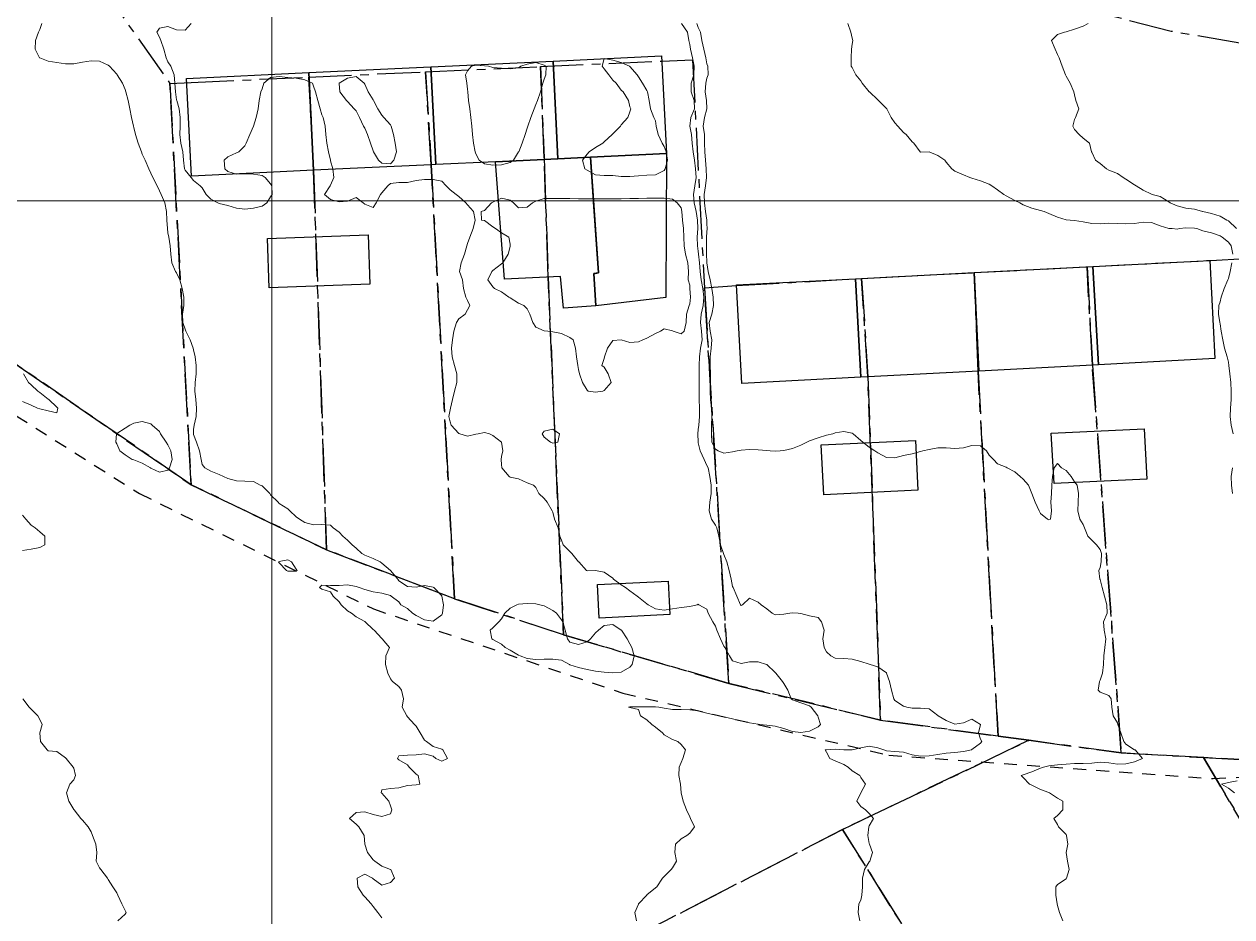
# Model space of a CAD drawing. Header units: centimetres. Extents: x 0 to 642158, y -847 to 649707.
# Drawn here: x 616652.3 to 616722.9, y 620745.5 to 620797.7 of the extents above; entities that cross this region are included whole.
import ezdxf

# ---------------------------------------------------------------- set-up
doc = ezdxf.new("R2010")
doc.units = ezdxf.units.CM
doc.header["$MEASUREMENT"] = 0
doc.linetypes.add('CENTERX2', pattern=[4, 2.5, -0.5, 0.5, -0.5])
doc.linetypes.add('JIS_02_0.7', pattern=[1.35, 0.75, -0.6])
for name, color, linetype, lineweight in [('MEV_grille', 254, 'Continuous', 9), ('WAL_parcellaire agricole', 7, 'JIS_02_0.7', 25), ('WAL_topographie 0.5', 253, 'Continuous', 20)]:
    doc.layers.add(name, color=color, linetype=linetype, lineweight=lineweight)
doc.layers.add('SPW_batiments', color=7, linetype='Continuous')
doc.layers.add('SPW_parcellaire cadastral', color=7, linetype='CENTERX2', lineweight=25, true_color=0xff0542)

# ---------------------------------------------------------------- blocks, each defined once
blk = doc.blocks.new('*U114')
at = {"layer": 'MEV_grille', "transparency": 33554687}
blk.add_lwpolyline([(-1338.461, 0), (1338.461, 0)], dxfattribs=at)
blk = doc.blocks.new('*U115')
at = {"layer": 'MEV_grille', "color": 0, "linetype": 'ByBlock', "lineweight": -2, "transparency": 16777216}
blk.add_blockref('*U114', (0, -1600), dxfattribs=at)
blk = doc.blocks.new('*U112')
at = {"layer": 'MEV_grille', "transparency": 33554687}
blk.add_lwpolyline([(0, 1825.476), (0, -1825.476)], dxfattribs=at)
blk = doc.blocks.new('*U113')
at = {"layer": 'MEV_grille', "color": 0, "linetype": 'ByBlock', "lineweight": -2, "transparency": 16777216}
blk.add_blockref('*U112', (1300, 0), dxfattribs=at)

msp = doc.modelspace()

# ---------------------------------------------------------------- linework, layer by layer
at = {"layer": 'SPW_batiments'}
for points in [[(616683.543, 620789.839), (616679.904, 620789.666), (616676.402, 620789.5), (616676.118, 620795.216), (616683.259, 620795.556), (616683.543, 620789.839)], [(616689.886, 620790.141), (616685.453, 620789.93), (616683.543, 620789.839), (616683.259, 620795.556), (616689.602, 620795.858), (616689.886, 620790.141)], [(616669.26, 620789.161), (616666.536, 620789.032), (616662.119, 620788.821), (616661.835, 620794.537), (616668.976, 620794.877), (616669.26, 620789.161)], [(616676.402, 620789.5), (616676.136, 620789.487), (616672.253, 620789.304), (616669.26, 620789.161), (616668.976, 620794.877), (616676.118, 620795.216), (616676.402, 620789.5)], [(616685.92, 620783.157), (616685.654, 620783.124), (616685.754, 620781.24), (616683.87, 620781.09), (616683.704, 620782.94), (616680.42, 620782.79), (616679.904, 620789.666), (616683.543, 620789.839), (616685.453, 620789.93), (616685.92, 620783.157)], [(616685.633, 620787.317), (616685.453, 620789.93), (616689.886, 620790.141), (616689.851, 620781.723), (616685.754, 620781.24), (616685.654, 620783.124), (616685.716, 620783.132), (616685.92, 620783.157), (616685.633, 620787.317)], [(616666.559, 620785.181), (616672.456, 620785.383), (616672.554, 620782.494), (616666.658, 620782.292), (616666.559, 620785.181)], [(616721.954, 620778.144), (616715.141, 620777.787), (616714.824, 620783.54), (616721.653, 620783.894), (616721.954, 620778.144)], [(616708.149, 620777.42), (616701.67, 620777.078), (616701.25, 620777.056), (616700.932, 620782.819), (616707.878, 620783.179), (616708.149, 620777.42)], [(616715.141, 620777.787), (616714.787, 620777.768), (616708.149, 620777.42), (616707.878, 620783.179), (616714.824, 620783.54), (616715.141, 620777.787)], [(616701.25, 620777.056), (616694.304, 620776.691), (616693.987, 620782.458), (616700.932, 620782.819), (616701.25, 620777.056)], [(616717.971, 620771.094), (616712.555, 620770.843), (616712.387, 620773.777), (616717.82, 620774.044), (616717.971, 620771.094)], [(616704.588, 620770.442), (616699.088, 620770.176), (616698.938, 620773.092), (616704.455, 620773.359), (616704.588, 620770.442)], [(616690.089, 620763.175), (616685.956, 620762.957), (616685.856, 620764.924), (616689.989, 620765.125), (616690.089, 620763.175)]]:
    msp.add_lwpolyline(points, dxfattribs=at)
at = {"layer": 'SPW_parcellaire cadastral'}
for points in [[(616700.189, 620750.603), (616688.039, 620744.335), (616676.604, 620737.385), (616673.238, 620735.417), (616625.676, 620708.736), (616589.488, 620683.691), (616548.952, 620732.686), (616510.219, 620779.234), (616444.846, 620858.824)], [(616702.226, 620826.244), (616705.058, 620828.784), (616706.308, 620829.905), (616717.783, 620816.022), (616725.425, 620812.186), (616731.92, 620808.133), (616736.692, 620806.23), (616741.941, 620804.909), (616745.917, 620804.376), (616750.638, 620804.173), (616750.401, 620802.697), (616749.551, 620796.647), (616749.633, 620795.4), (616741.041, 620795.035), (616734.754, 620795.226), (616727.356, 620795.924), (616719.387, 620797.29), (616712.751, 620799.004), (616706.243, 620801.735), (616697.289, 620806.624), (616688.971, 620811.545), (616687.169, 620812.75), (616700.25, 620824.474), (616702.226, 620826.244)], [(616662.099, 620770.77), (616631.968, 620791.501), (616628.934, 620794.239), (616619.002, 620804.831), (616652.117, 620806.656), (616660.862, 620794.237), (616662.099, 620770.77)], [(616619.002, 620804.831), (616628.934, 620794.239), (616631.968, 620791.501), (616662.099, 620770.77), (616670.022, 620766.955), (616677.503, 620764.101), (616683.872, 620761.989), (616693.531, 620759.148), (616702.406, 620757.001), (616709.273, 620756.059), (616711.082, 620755.815), (616700.189, 620750.603)], [(616682.533, 620795.23), (616689.615, 620795.551), (616691.411, 620795.633), (616692.11, 620782.295), (616693.531, 620759.148), (616683.872, 620761.989), (616682.97, 620782.906), (616682.74, 620789.893), (616682.533, 620795.23)], [(616677.503, 620764.101), (616670.022, 620766.955), (616669.26, 620789.16), (616668.99, 620794.615), (616675.812, 620794.924), (616676.136, 620789.488), (616677.503, 620764.101)], [(616682.533, 620795.23), (616682.74, 620789.893), (616682.97, 620782.906), (616683.872, 620761.989), (616677.503, 620764.101), (616676.136, 620789.488), (616675.812, 620794.924), (616682.533, 620795.23)], [(616662.099, 620770.77), (616660.862, 620794.237), (616662.111, 620794.303), (616668.99, 620794.615), (616669.26, 620789.16), (616670.022, 620766.955), (616662.099, 620770.77)], [(616716.473, 620755.077), (616714.787, 620777.76), (616714.477, 620783.521), (616721.721, 620783.892), (616723.722, 620783.993), (616723.931, 620776.592), (616724.809, 620754.611), (616721.276, 620754.809), (616716.473, 620755.077)], [(616702.406, 620757.001), (616701.67, 620777.077), (616701.296, 620782.837), (616707.878, 620783.178), (616708.104, 620777.409), (616709.273, 620756.059), (616702.406, 620757.001)], [(616716.473, 620755.077), (616711.082, 620755.815), (616709.273, 620756.059), (616708.104, 620777.409), (616707.878, 620783.178), (616714.477, 620783.521), (616714.787, 620777.76), (616716.473, 620755.077)], [(616702.406, 620757.001), (616693.531, 620759.148), (616692.11, 620782.295), (616693.983, 620782.414), (616701.296, 620782.837), (616701.67, 620777.077), (616702.406, 620757.001)], [(616724.809, 620754.611), (616733.989, 620754.981), (616740.547, 620755.536), (616747.227, 620756.081), (616754.089, 620757.082), (616760.445, 620757.884), (616763.222, 620758.183), (616767.032, 620752.837), (616849.035, 620636.244), (616806.4, 620612.31), (616721.276, 620754.809), (616724.809, 620754.611)], [(616716.473, 620755.077), (616721.276, 620754.809), (616806.4, 620612.31), (616791.886, 620603.677), (616772.839, 620634.138), (616700.189, 620750.603), (616711.082, 620755.815), (616716.473, 620755.077)], [(616762.541, 620628.05), (616688.039, 620744.335), (616700.189, 620750.603), (616772.839, 620634.138), (616762.541, 620628.05)]]:
    msp.add_lwpolyline(points, dxfattribs=at)
at = {"layer": 'WAL_parcellaire agricole'}
msp.add_lwpolyline([(616522.872, 620919.836), (616570.045, 620862.342), (616614.184, 620807.747), (616630.186, 620791.249), (616643.887, 620779.851), (616659.086, 620770.25), (616672.756, 620763.502), (616687.347, 620758.574), (616702.897, 620754.946), (616721.847, 620753.578), (616739.047, 620754.39), (616761.889, 620757.698), (616804.495, 620698.671), (616831, 620661.774), (616849.652, 620636.377), (616803.656, 620609.121), (616749.161, 620575.115), (616713.413, 620554.761), (616697.581, 620546.526), (616688.913, 620558.859), (616551.728, 620726.674), (616446.381, 620851.161), (616490.176, 620891.332), (616522.872, 620919.836)], dxfattribs=at)
at = {"layer": 'WAL_topographie 0.5'}
for points in [[(616653.376, 620797.75), (616653.25, 620797.407), (616653.184, 620797.25), (616652.998, 620796.75), (616652.989, 620796.25), (616653.241, 620795.75), (616653.25, 620795.74), (616653.75, 620795.539), (616654.25, 620795.463), (616654.75, 620795.395), (616655.25, 620795.391), (616655.75, 620795.481), (616656.25, 620795.57), (616656.75, 620795.541), (616657.25, 620795.313), (616657.337, 620795.25), (616657.75, 620794.786), (616657.782, 620794.75), (616658.1, 620794.25), (616658.25, 620793.887), (616658.295, 620793.75), (616658.427, 620793.25), (616658.527, 620792.75), (616658.623, 620792.25), (616658.733, 620791.75), (616658.75, 620791.674), (616658.858, 620791.25), (616659.008, 620790.75), (616659.194, 620790.25), (616659.25, 620790.108), (616659.411, 620789.75), (616659.626, 620789.25), (616659.75, 620788.987), (616659.87, 620788.75), (616660.12, 620788.25), (616660.25, 620787.966), (616660.347, 620787.75), (616660.556, 620787.25), (616660.664, 620786.75), (616660.678, 620786.25), (616660.713, 620785.75), (616660.75, 620785.513), (616660.8, 620785.25), (616660.88, 620784.75), (616660.91, 620784.25), (616660.98, 620783.75), (616661.198, 620783.25), (616661.25, 620783.17), (616661.443, 620782.75), (616661.574, 620782.25), (616661.672, 620781.75), (616661.676, 620781.25), (616661.608, 620780.75), (616661.615, 620780.25), (616661.75, 620779.867), (616661.79, 620779.75), (616662.044, 620779.25), (616662.229, 620778.75), (616662.25, 620778.65), (616662.343, 620778.25), (616662.395, 620777.75), (616662.397, 620777.25), (616662.337, 620776.75), (616662.329, 620776.25), (616662.382, 620775.75), (616662.419, 620775.25), (616662.402, 620774.75), (616662.271, 620774.25), (616662.25, 620774), (616662.238, 620773.75), (616662.25, 620773.708), (616662.42, 620773.25), (616662.584, 620772.75), (616662.683, 620772.25), (616662.75, 620771.943), (616662.897, 620771.75), (616663.25, 620771.56), (616663.75, 620771.372), (616663.987, 620771.25), (616664.25, 620771.136), (616664.75, 620771), (616665.25, 620770.982), (616665.75, 620770.953), (616666.143, 620770.75), (616666.25, 620770.697), (616666.697, 620770.25), (616666.75, 620770.183), (616667.192, 620769.75), (616667.25, 620769.679), (616667.75, 620769.361), (616667.88, 620769.25), (616668.25, 620768.899), (616668.431, 620768.75), (616668.75, 620768.558), (616669.25, 620768.419), (616669.75, 620768.446), (616670.25, 620768.393), (616670.413, 620768.25), (616670.75, 620767.991), (616670.968, 620767.75), (616671.25, 620767.523), (616671.516, 620767.25), (616671.75, 620767.057), (616672.081, 620766.75), (616672.25, 620766.641), (616672.75, 620766.457), (616673.147, 620766.25), (616673.25, 620766.172), (616673.75, 620765.758), (616673.761, 620765.75), (616674.186, 620765.25), (616674.25, 620765.147), (616674.75, 620764.809), (616675.25, 620764.781), (616675.75, 620764.871), (616676.25, 620764.774), (616676.287, 620764.75), (616676.75, 620764.273), (616676.764, 620764.25), (616676.856, 620763.75), (616676.794, 620763.25), (616676.75, 620763.164), (616676.25, 620762.79), (616675.75, 620762.866), (616675.25, 620763.113), (616675.037, 620763.25), (616674.75, 620763.52), (616674.366, 620763.75), (616674.25, 620763.925), (616673.804, 620764.25), (616673.75, 620764.295), (616673.25, 620764.424), (616672.75, 620764.508), (616672.25, 620764.629), (616671.933, 620764.75), (616671.75, 620764.817), (616671.25, 620764.91), (616670.75, 620764.87), (616670.25, 620764.879), (616669.75, 620764.884), (616669.6, 620764.75), (616669.75, 620764.666), (616670.25, 620764.496), (616670.415, 620764.25), (616670.75, 620763.911), (616670.88, 620763.75), (616671.25, 620763.399), (616671.472, 620763.25), (616671.75, 620763.04), (616672.25, 620762.766), (616672.273, 620762.75), (616672.75, 620762.289), (616672.804, 620762.25), (616673.25, 620761.767), (616673.278, 620761.75), (616673.694, 620761.25), (616673.481, 620760.75), (616673.464, 620760.25), (616673.602, 620759.75), (616673.75, 620759.417), (616673.883, 620759.25), (616674.25, 620758.96), (616674.41, 620758.75), (616674.513, 620758.25), (616674.444, 620757.75), (616674.706, 620757.25), (616674.75, 620757.198), (616675.156, 620756.75), (616675.25, 620756.646), (616675.49, 620756.25), (616675.75, 620755.833), (616675.854, 620755.75), (616676.25, 620755.462), (616676.75, 620755.29), (616676.809, 620755.25), (616677.083, 620754.75), (616676.75, 620754.589), (616676.417, 620754.75), (616676.25, 620754.882), (616675.75, 620755.021), (616675.25, 620754.957), (616674.75, 620754.956), (616674.25, 620754.917), (616674.161, 620754.75), (616674.25, 620754.669), (616674.75, 620754.382), (616674.843, 620754.25), (616675.25, 620753.843), (616675.369, 620753.75), (616675.464, 620753.25), (616675.25, 620753.207), (616674.75, 620753.171), (616674.25, 620753.042), (616673.75, 620753), (616673.25, 620752.917), (616673.219, 620752.75), (616673.25, 620752.731), (616673.653, 620752.25), (616673.75, 620751.977), (616673.843, 620751.75), (616673.75, 620751.523), (616673.25, 620751.355), (616672.75, 620751.469), (616672.25, 620751.628), (616671.75, 620751.589), (616671.361, 620751.25), (616671.75, 620750.911), (616671.901, 620750.75), (616672.219, 620750.25), (616672.25, 620749.75), (616672.25, 620749.75), (616672.41, 620749.25), (616672.75, 620748.82), (616672.843, 620748.75), (616673.25, 620748.463), (616673.75, 620748.26), (616673.779, 620748.25), (616673.985, 620747.75), (616673.75, 620747.492), (616673.25, 620747.348), (616672.75, 620747.717), (616672.71, 620747.75), (616672.25, 620747.99), (616671.801, 620747.75), (616671.854, 620747.25), (616672.169, 620746.75), (616672.25, 620746.659), (616672.631, 620746.25), (616672.75, 620746.094), (616673.013, 620745.75), (616673.25, 620745.439)], [(616662.107, 620797.75), (616661.75, 620797.359), (616661.25, 620797.381), (616660.75, 620797.572), (616660.25, 620797.482), (616660.099, 620797.25), (616660.25, 620796.955), (616660.323, 620796.75), (616660.513, 620796.25), (616660.647, 620795.75), (616660.75, 620795.512), (616660.909, 620795.25), (616661.108, 620794.75), (616661.153, 620794.25), (616661.187, 620793.75), (616661.25, 620793.276), (616661.259, 620793.25), (616661.399, 620792.75), (616661.463, 620792.25), (616661.468, 620791.75), (616661.438, 620791.25), (616661.508, 620790.75), (616661.609, 620790.25), (616661.649, 620789.75), (616661.721, 620789.25), (616661.75, 620789.165), (616662.099, 620788.75), (616662.25, 620788.564), (616662.631, 620788.25), (616662.75, 620788.134), (616662.979, 620787.75), (616663.25, 620787.483), (616663.655, 620787.25), (616663.75, 620787.215), (616664.25, 620787.098), (616664.75, 620786.946), (616665.25, 620786.894), (616665.75, 620786.94), (616666.25, 620787.071), (616666.534, 620787.25), (616666.75, 620787.617), (616666.832, 620787.75), (616666.823, 620788.25), (616666.75, 620788.38), (616666.427, 620788.75), (616666.25, 620788.85), (616665.75, 620788.944), (616665.25, 620788.948), (616664.75, 620788.945), (616664.25, 620789.095), (616664.064, 620789.25), (616664.025, 620789.75), (616664.25, 620789.955), (616664.75, 620790.175), (616664.9, 620790.25), (616665.25, 620790.6), (616665.313, 620790.75), (616665.528, 620791.25), (616665.75, 620791.75), (616665.75, 620791.75), (616665.903, 620792.25), (616666.013, 620792.75), (616666.083, 620793.25), (616666.18, 620793.75), (616666.25, 620793.927), (616666.346, 620794.25), (616666.75, 620794.588), (616667.25, 620794.644), (616667.75, 620794.6), (616668.25, 620794.558), (616668.75, 620794.462), (616669.19, 620794.25), (616669.25, 620794.083), (616669.37, 620793.75), (616669.508, 620793.25), (616669.653, 620792.75), (616669.75, 620792.4), (616669.815, 620792.25), (616669.94, 620791.75), (616669.98, 620791.25), (616670.033, 620790.75), (616670.135, 620790.25), (616670.241, 620789.75), (616670.25, 620789.717), (616670.382, 620789.25), (616670.442, 620788.75), (616670.25, 620788.283), (616670.231, 620788.25), (616669.89, 620787.75), (616670.25, 620787.458), (616670.75, 620787.315), (616671.25, 620787.365), (616671.75, 620787.564), (616672.157, 620787.25), (616672.25, 620787.181), (616672.75, 620786.98), (616672.929, 620787.25), (616673.183, 620787.75), (616673.25, 620787.836), (616673.595, 620788.25), (616673.75, 620788.385), (616674.25, 620788.444), (616674.75, 620788.454), (616675.25, 620788.556), (616675.75, 620788.621), (616676.25, 620788.625), (616676.75, 620788.517), (616677.017, 620788.25), (616677.25, 620788.017), (616677.598, 620787.75), (616677.75, 620787.633), (616678.161, 620787.25), (616678.25, 620787.136), (616678.619, 620786.75), (616678.702, 620786.25), (616678.583, 620785.75), (616678.393, 620785.25), (616678.25, 620784.886), (616678.221, 620784.75), (616678.08, 620784.25), (616677.887, 620783.75), (616677.794, 620783.25), (616677.972, 620782.75), (616678.033, 620782.25), (616678.169, 620781.75), (616678.25, 620781.55), (616678.391, 620781.25), (616678.25, 620781), (616678.125, 620780.75), (616677.75, 620780.48), (616677.619, 620780.25), (616677.452, 620779.75), (616677.385, 620779.25), (616677.327, 620778.75), (616677.37, 620778.25), (616677.505, 620777.75), (616677.632, 620777.25), (616677.645, 620776.75), (616677.493, 620776.25), (616677.382, 620775.75), (616677.269, 620775.25), (616677.25, 620775.159), (616677.177, 620774.75), (616677.25, 620774.443), (616677.313, 620774.25), (616677.75, 620773.77), (616677.814, 620773.75), (616678.25, 620773.61), (616678.75, 620773.729), (616678.875, 620773.75), (616679.25, 620773.815), (616679.536, 620773.75), (616679.75, 620773.648), (616680.25, 620773.25), (616680.25, 620773.25), (616680.331, 620772.75), (616680.25, 620772.417), (616680.234, 620772.25), (616680.25, 620771.95), (616680.274, 620771.75), (616680.702, 620771.25), (616680.75, 620771.206), (616681.25, 620771.107), (616681.75, 620770.888), (616682.114, 620770.75), (616682.25, 620770.6), (616682.425, 620770.25), (616682.75, 620769.968), (616682.917, 620769.75), (616683.207, 620769.25), (616683.25, 620769.163), (616683.354, 620768.75), (616683.553, 620768.25), (616683.651, 620767.75), (616683.75, 620767.531), (616683.853, 620767.25), (616684.25, 620766.858), (616684.359, 620766.75), (616684.75, 620766.257), (616684.761, 620766.25), (616685.221, 620765.75), (616685.25, 620765.726), (616685.75, 620765.741), (616686.25, 620765.65), (616686.75, 620765.298), (616686.801, 620765.25), (616687.25, 620764.921), (616687.487, 620764.75), (616687.75, 620764.569), (616688.174, 620764.25), (616688.25, 620764.193), (616688.75, 620763.794), (616688.825, 620763.75), (616689.25, 620763.5), (616689.75, 620763.436), (616690.25, 620763.5), (616690.75, 620763.582), (616691.25, 620763.653), (616691.678, 620763.75), (616691.75, 620763.782), (616691.787, 620763.75), (616692.25, 620763.486), (616692.338, 620763.25), (616692.609, 620762.75), (616692.75, 620762.484), (616692.836, 620762.25), (616693.043, 620761.75), (616693.25, 620761.326), (616693.294, 620761.25), (616693.58, 620760.75), (616693.75, 620760.47), (616694.25, 620760.307), (616694.75, 620760.4), (616695.25, 620760.414), (616695.735, 620760.25), (616695.75, 620760.244), (616696.25, 620759.78), (616696.275, 620759.75), (616696.676, 620759.25), (616696.75, 620759.136), (616696.978, 620758.75), (616697.186, 620758.25), (616697.25, 620758.177), (616697.75, 620758.003), (616698.25, 620757.829), (616698.346, 620757.75), (616698.732, 620757.25), (616698.75, 620757.172), (616698.9, 620756.75), (616698.75, 620756.609), (616698.25, 620756.351), (616697.75, 620756.268), (616697.25, 620756.335), (616696.75, 620756.512), (616696.25, 620756.638), (616695.75, 620756.697), (616695.341, 620756.75), (616695.25, 620756.761), (616694.75, 620756.843), (616694.25, 620756.952), (616693.75, 620757.08), (616693.25, 620757.197), (616692.943, 620757.25), (616692.75, 620757.278), (616692.25, 620757.405), (616691.75, 620757.544), (616691.25, 620757.607), (616690.75, 620757.611), (616690.25, 620757.619), (616689.75, 620757.688), (616689.442, 620757.75), (616689.25, 620757.78), (616688.75, 620757.781), (616688.25, 620757.771), (616687.75, 620757.767), (616687.678, 620757.75), (616687.75, 620757.729), (616688.25, 620757.611), (616688.375, 620757.25), (616688.75, 620757.009), (616689.038, 620756.75), (616689.25, 620756.58), (616689.655, 620756.25), (616689.75, 620756.146), (616690.25, 620755.855), (616690.55, 620755.75), (616690.75, 620755.568), (616691.013, 620755.25), (616690.852, 620754.75), (616690.75, 620754.525), (616690.625, 620754.25), (616690.611, 620753.75), (616690.71, 620753.25), (616690.75, 620752.75), (616690.75, 620752.75), (616690.875, 620752.25), (616691.07, 620751.75), (616691.25, 620751.341), (616691.304, 620751.25), (616691.522, 620750.75), (616691.25, 620750.385), (616691.083, 620750.25), (616690.75, 620750.061), (616690.412, 620749.75), (616690.385, 620749.25), (616690.487, 620748.75), (616690.25, 620748.359), (616690.172, 620748.25), (616689.75, 620747.841), (616689.662, 620747.75), (616689.322, 620747.25), (616689.25, 620747.182), (616688.75, 620746.767), (616688.736, 620746.75), (616688.262, 620746.25), (616688.25, 620746.227), (616688.04, 620745.75), (616688.136, 620745.25)], [(616690.766, 620797.75), (616691.127, 620797.25), (616691.208, 620796.75), (616691.25, 620796.531), (616691.292, 620796.25), (616691.417, 620795.75), (616691.512, 620795.25), (616691.486, 620794.75), (616691.334, 620794.25), (616691.339, 620793.75), (616691.51, 620793.25), (616691.525, 620792.75), (616691.31, 620792.25), (616691.261, 620791.75), (616691.361, 620791.25), (616691.401, 620790.75), (616691.458, 620790.25), (616691.531, 620789.75), (616691.595, 620789.25), (616691.634, 620788.75), (616691.551, 620788.25), (616691.476, 620787.75), (616691.517, 620787.25), (616691.619, 620786.75), (616691.714, 620786.25), (616691.72, 620785.75), (616691.685, 620785.25), (616691.7, 620784.75), (616691.75, 620784.429), (616691.773, 620784.25), (616691.826, 620783.75), (616691.861, 620783.25), (616691.919, 620782.75), (616692.009, 620782.25), (616692.067, 620781.75), (616692.032, 620781.25), (616691.918, 620780.75), (616691.875, 620780.25), (616691.937, 620779.75), (616691.969, 620779.25), (616691.889, 620778.75), (616691.831, 620778.25), (616691.805, 620777.75), (616691.8, 620777.25), (616691.809, 620776.75), (616691.8, 620776.25), (616691.811, 620775.75), (616691.829, 620775.25), (616691.821, 620774.75), (616691.776, 620774.25), (616691.75, 620773.995), (616691.718, 620773.75), (616691.743, 620773.25), (616691.75, 620773.225), (616691.866, 620772.75), (616692.1, 620772.25), (616692.25, 620771.884), (616692.32, 620771.75), (616692.426, 620771.25), (616692.51, 620770.75), (616692.508, 620770.25), (616692.43, 620769.75), (616692.379, 620769.25), (616692.525, 620768.75), (616692.75, 620768.399), (616692.832, 620768.25), (616692.96, 620767.75), (616693.052, 620767.25), (616693.224, 620766.75), (616693.25, 620766.68), (616693.415, 620766.25), (616693.56, 620765.75), (616693.682, 620765.25), (616693.75, 620764.813), (616693.798, 620764.75), (616694.005, 620764.25), (616694.209, 620763.75), (616694.25, 620763.7), (616694.345, 620763.75), (616694.75, 620764.137), (616695.25, 620763.907), (616695.433, 620763.75), (616695.75, 620763.513), (616696.068, 620763.25), (616696.25, 620763.155), (616696.75, 620763.191), (616697.096, 620763.25), (616697.25, 620763.281), (616697.583, 620763.25), (616697.75, 620763.234), (616698.25, 620763.107), (616698.75, 620763.009), (616698.956, 620762.75), (616699.113, 620762.25), (616699.037, 620761.75), (616699.108, 620761.25), (616699.25, 620760.984), (616699.5, 620760.75), (616699.75, 620760.631), (616700.25, 620760.601), (616700.75, 620760.565), (616701.25, 620760.433), (616701.75, 620760.266), (616701.802, 620760.25), (616702.25, 620760.123), (616702.75, 620759.757), (616702.757, 620759.75), (616702.931, 620759.25), (616703.045, 620758.75), (616703.191, 620758.25), (616703.25, 620758.152), (616703.75, 620757.808), (616703.945, 620757.75), (616704.25, 620757.702), (616704.75, 620757.705), (616705.25, 620757.655), (616705.75, 620757.272), (616705.768, 620757.25), (616706.25, 620756.976), (616706.75, 620756.758), (616707.25, 620756.84), (616707.75, 620757.056), (616708.25, 620756.75), (616708.25, 620756.75), (616708.25, 620756.75), (616708.131, 620756.25), (616708.25, 620755.875), (616708.328, 620755.75), (616708.25, 620755.65), (616707.75, 620755.28), (616707.717, 620755.25), (616707.25, 620755.171), (616706.75, 620755.11), (616706.25, 620755.069), (616705.75, 620754.99), (616705.25, 620754.911), (616704.75, 620754.893), (616704.25, 620754.976), (616703.75, 620755.116), (616703.25, 620755.171), (616702.75, 620755.199), (616702.606, 620755.25), (616702.25, 620755.381), (616701.75, 620755.473), (616701.25, 620755.374), (616700.75, 620755.265), (616700.25, 620755.264), (616699.75, 620755.298), (616699.25, 620755.262), (616699.162, 620755.25), (616699.25, 620755.13), (616699.448, 620754.75), (616699.75, 620754.622), (616700.25, 620754.407), (616700.512, 620754.25), (616700.75, 620754.038), (616701.197, 620753.75), (616701.25, 620753.636), (616701.524, 620753.25), (616701.25, 620752.75), (616701.25, 620752.75), (616701.019, 620752.25), (616701.25, 620751.95), (616701.523, 620751.75), (616701.75, 620751.542), (616701.991, 620751.25), (616701.75, 620750.813), (616701.729, 620750.75), (616701.653, 620750.25), (616701.75, 620749.788), (616701.762, 620749.75), (616701.926, 620749.25), (616701.78, 620748.75), (616701.75, 620748.714), (616701.461, 620748.25), (616701.353, 620747.75), (616701.348, 620747.25), (616701.319, 620746.75), (616701.25, 620746.458), (616701.141, 620746.25), (616701.104, 620745.75), (616701.199, 620745.25)], [(616691.673, 620797.75), (616691.75, 620797.517), (616691.886, 620797.25), (616691.964, 620796.75), (616692.069, 620796.25), (616692.192, 620795.75), (616692.25, 620795.392), (616692.308, 620795.25), (616692.319, 620794.75), (616692.25, 620794.553), (616692.198, 620794.25), (616692.148, 620793.75), (616692.23, 620793.25), (616692.244, 620792.75), (616692.118, 620792.25), (616692.044, 620791.75), (616692.107, 620791.25), (616692.114, 620790.75), (616692.143, 620790.25), (616692.173, 620789.75), (616692.211, 620789.25), (616692.237, 620788.75), (616692.18, 620788.25), (616692.1, 620787.75), (616692.11, 620787.25), (616692.18, 620786.75), (616692.243, 620786.25), (616692.25, 620786.038), (616692.272, 620785.75), (616692.25, 620785.536), (616692.236, 620785.25), (616692.225, 620784.75), (616692.238, 620784.25), (616692.25, 620783.794), (616692.252, 620783.75), (616692.328, 620783.25), (616692.45, 620782.75), (616692.552, 620782.25), (616692.621, 620781.75), (616692.649, 620781.25), (616692.536, 620780.75), (616692.378, 620780.25), (616692.451, 620779.75), (616692.535, 620779.25), (616692.507, 620778.75), (616692.453, 620778.25), (616692.441, 620777.75), (616692.457, 620777.25), (616692.463, 620776.75), (616692.454, 620776.25), (616692.474, 620775.75), (616692.519, 620775.25), (616692.544, 620774.75), (616692.532, 620774.25), (616692.519, 620773.75), (616692.552, 620773.25), (616692.75, 620772.856), (616692.913, 620772.75), (616693.25, 620772.608), (616693.75, 620772.688), (616694.026, 620772.75), (616694.25, 620772.799), (616694.75, 620772.823), (616695.25, 620772.812), (616695.75, 620772.767), (616695.954, 620772.75), (616696.25, 620772.725), (616696.546, 620772.75), (616696.75, 620772.767), (616697.25, 620772.896), (616697.75, 620773.086), (616698.091, 620773.25), (616698.25, 620773.33), (616698.75, 620773.505), (616699.25, 620773.658), (616699.611, 620773.75), (616699.75, 620773.802), (616700.25, 620773.877), (616700.75, 620773.789), (616700.805, 620773.75), (616701.25, 620773.352), (616701.374, 620773.25), (616701.75, 620772.969), (616702.078, 620772.75), (616702.25, 620772.625), (616702.75, 620772.365), (616703.25, 620772.343), (616703.75, 620772.471), (616704.25, 620772.583), (616704.75, 620772.71), (616704.875, 620772.75), (616705.25, 620772.833), (616705.75, 620772.917), (616706.25, 620772.922), (616706.75, 620772.882), (616707.25, 620772.918), (616707.75, 620773.059), (616708.25, 620773.041), (616708.608, 620772.75), (616708.75, 620772.492), (616709, 620772.25), (616709.25, 620771.983), (616709.75, 620771.79), (616709.803, 620771.75), (616710.25, 620771.52), (616710.573, 620771.25), (616710.75, 620771.097), (616711.055, 620770.75), (616711.25, 620770.25), (616711.25, 620770.25), (616711.44, 620769.75), (616711.682, 620769.25), (616711.75, 620769.094), (616712.173, 620768.75), (616712.25, 620768.708), (616712.333, 620768.75), (616712.405, 620769.25), (616712.369, 620769.75), (616712.397, 620770.25), (616712.411, 620770.75), (616712.457, 620771.25), (616712.547, 620771.75), (616712.75, 620772.009), (616712.977, 620771.75), (616713.25, 620771.595), (616713.544, 620771.25), (616713.75, 620770.939), (616713.899, 620770.75), (616713.973, 620770.25), (616713.95, 620769.75), (616713.939, 620769.25), (616714.05, 620768.75), (616714.25, 620768.438), (616714.338, 620768.25), (616714.523, 620767.75), (616714.75, 620767.533), (616715.033, 620767.25), (616715.25, 620766.987), (616715.313, 620766.75), (616715.295, 620766.25), (616715.25, 620765.932), (616715.167, 620765.75), (616715.23, 620765.25), (616715.25, 620765.214), (616715.358, 620764.75), (616715.496, 620764.25), (616715.643, 620763.75), (616715.65, 620763.25), (616715.438, 620762.75), (616715.481, 620762.25), (616715.567, 620761.75), (616715.523, 620761.25), (616715.466, 620760.75), (616715.431, 620760.25), (616715.375, 620759.75), (616715.25, 620759.327), (616715.21, 620759.25), (616715.129, 620758.75), (616715.25, 620758.625), (616715.75, 620758.432), (616715.883, 620758.25), (616715.919, 620757.75), (616716.003, 620757.25), (616716.25, 620756.832), (616716.287, 620756.75), (616716.443, 620756.25), (616716.62, 620755.75), (616716.75, 620755.586), (616717.25, 620755.264), (616717.281, 620755.25), (616717.718, 620754.75), (616717.25, 620754.557), (616716.75, 620754.431), (616716.25, 620754.42), (616715.75, 620754.508), (616715.25, 620754.541), (616714.75, 620754.488), (616714.25, 620754.464), (616713.75, 620754.452), (616713.25, 620754.421), (616712.75, 620754.378), (616712.25, 620754.323), (616711.925, 620754.25), (616711.75, 620754.196), (616711.25, 620753.981), (616710.75, 620753.791), (616710.621, 620753.75), (616710.75, 620753.643), (616711.117, 620753.25), (616711.25, 620753.188), (616711.75, 620752.937), (616712.25, 620752.763), (616712.292, 620752.75), (616712.75, 620752.426), (616713.071, 620752.25), (616713.062, 620751.75), (616712.75, 620751.424), (616712.528, 620751.25), (616712.75, 620750.886), (616712.802, 620750.75), (616713.25, 620750.302), (616713.286, 620750.25), (616713.357, 620749.75), (616713.263, 620749.25), (616713.339, 620748.75), (616713.435, 620748.25), (616713.277, 620747.75), (616713.25, 620747.706), (616712.75, 620747.375), (616712.659, 620747.25), (616712.65, 620746.75), (616712.724, 620746.25), (616712.75, 620746.15), (616712.875, 620745.75), (616713.06, 620745.25)], [(616700.487, 620797.75), (616700.672, 620797.25), (616700.75, 620796.893), (616700.776, 620796.75), (616700.75, 620796.55), (616700.702, 620796.25), (616700.692, 620795.75), (616700.694, 620795.25), (616700.75, 620795.178), (616700.954, 620794.75), (616701.25, 620794.389), (616701.325, 620794.25), (616701.75, 620793.759), (616701.759, 620793.75), (616702.25, 620793.283), (616702.288, 620793.25), (616702.75, 620792.77), (616702.766, 620792.75), (616703.033, 620792.25), (616703.25, 620791.939), (616703.425, 620791.75), (616703.75, 620791.368), (616703.904, 620791.25), (616704.25, 620790.822), (616704.35, 620790.75), (616704.721, 620790.25), (616704.75, 620790.214), (616705.25, 620790.234), (616705.75, 620790.027), (616706.156, 620789.75), (616706.25, 620789.635), (616706.573, 620789.25), (616706.75, 620789.119), (616707.25, 620788.899), (616707.619, 620788.75), (616707.75, 620788.703), (616708.25, 620788.551), (616708.75, 620788.356), (616708.903, 620788.25), (616709.25, 620788.011), (616709.62, 620787.75), (616709.75, 620787.676), (616710.25, 620787.393), (616710.545, 620787.25), (616710.75, 620787.137), (616711.25, 620786.953), (616711.75, 620786.801), (616711.962, 620786.75), (616712.25, 620786.638), (616712.75, 620786.421), (616713.25, 620786.271), (616713.5, 620786.25), (616713.75, 620786.222), (616714.25, 620786.154), (616714.75, 620786.058), (616715.25, 620786.035), (616715.75, 620786.07), (616716.25, 620786.058), (616716.75, 620786.026), (616717.25, 620786.053), (616717.75, 620786.126), (616718.25, 620786.099), (616718.75, 620785.91), (616719.25, 620785.764), (616719.46, 620785.75), (616719.75, 620785.716), (616719.891, 620785.75), (616720.25, 620785.787), (616720.75, 620785.781), (616720.89, 620785.75), (616721.25, 620785.629), (616721.75, 620785.501), (616722.25, 620785.334), (616722.386, 620785.25), (616722.75, 620784.967), (616722.899, 620784.75), (616723.003, 620784.25)], [(616714.536, 620797.75), (616714.25, 620797.6), (616713.75, 620797.41), (616713.25, 620797.267), (616713.167, 620797.25), (616712.75, 620797.103), (616712.407, 620796.75), (616712.605, 620796.25), (616712.75, 620795.944), (616712.847, 620795.75), (616713.029, 620795.25), (616713.217, 620794.75), (616713.25, 620794.675), (616713.5, 620794.25), (616713.71, 620793.75), (616713.75, 620793.583), (616713.817, 620793.25), (616713.992, 620792.75), (616713.794, 620792.25), (616713.75, 620792.143), (616713.654, 620791.75), (616713.75, 620791.546), (616714.026, 620791.25), (616714.25, 620791.04), (616714.625, 620790.75), (616714.731, 620790.25), (616714.75, 620790.227), (616714.978, 620789.75), (616715.25, 620789.558), (616715.607, 620789.25), (616715.75, 620789.171), (616716.25, 620788.966), (616716.596, 620788.75), (616716.75, 620788.638), (616717.25, 620788.312), (616717.352, 620788.25), (616717.75, 620788.003), (616718.25, 620787.767), (616718.292, 620787.75), (616718.75, 620787.625), (616719.25, 620787.322), (616719.343, 620787.25), (616719.75, 620787.079), (616720.25, 620786.954), (616720.75, 620786.881), (616721.23, 620786.75), (616721.25, 620786.747), (616721.75, 620786.629), (616722.25, 620786.472), (616722.643, 620786.25), (616722.75, 620786.199), (616723.221, 620785.75)], [(616689.81, 620789.25), (616689.75, 620789.16), (616689.25, 620788.906), (616688.75, 620788.873), (616688.25, 620788.838), (616687.75, 620788.806), (616687.25, 620788.807), (616686.75, 620788.855), (616686.25, 620788.867), (616685.75, 620788.89), (616685.25, 620789.167), (616685.125, 620789.25), (616684.983, 620789.75), (616685.25, 620790.114), (616685.375, 620790.25), (616685.75, 620790.487), (616686.167, 620790.75), (616686.25, 620790.827), (616686.708, 620791.25), (616686.75, 620791.296), (616687.204, 620791.75), (616687.25, 620791.821), (616687.625, 620792.25), (616687.75, 620792.583), (616687.8, 620792.75), (616687.75, 620792.875), (616687.662, 620793.25), (616687.364, 620793.75), (616687.25, 620793.854), (616686.944, 620794.25), (616686.75, 620794.438), (616686.512, 620794.75), (616686.25, 620795.094), (616686.128, 620795.25), (616686.25, 620795.704), (616686.75, 620795.609), (616687.25, 620795.462), (616687.731, 620795.25), (616687.75, 620795.231), (616688.183, 620794.75), (616688.25, 620794.639), (616688.491, 620794.25), (616688.75, 620793.833), (616688.775, 620793.75), (616688.875, 620793.25), (616688.955, 620792.75), (616689.154, 620792.25), (616689.25, 620792.058), (616689.293, 620791.75), (616689.413, 620791.25), (616689.637, 620790.75), (616689.75, 620790.545), (616689.881, 620790.25), (616689.959, 620789.75), (616689.81, 620789.25)], [(616680.952, 620789.75), (616680.75, 620789.62), (616680.25, 620789.486), (616679.75, 620789.458), (616679.25, 620789.534), (616678.936, 620789.75), (616678.75, 620790.132), (616678.701, 620790.25), (616678.614, 620790.75), (616678.556, 620791.25), (616678.505, 620791.75), (616678.452, 620792.25), (616678.393, 620792.75), (616678.323, 620793.25), (616678.271, 620793.75), (616678.25, 620793.917), (616678.212, 620794.25), (616678.148, 620794.75), (616678.25, 620794.979), (616678.491, 620795.25), (616678.75, 620795.313), (616679.25, 620795.281), (616679.483, 620795.25), (616679.75, 620795.181), (616680.25, 620795.144), (616680.75, 620795.103), (616681.25, 620795.154), (616681.369, 620795.25), (616681.75, 620795.375), (616682.25, 620795.478), (616682.75, 620795.312), (616682.857, 620795.25), (616682.847, 620794.75), (616682.75, 620794.5), (616682.667, 620794.25), (616682.518, 620793.75), (616682.35, 620793.25), (616682.25, 620793.015), (616682.152, 620792.75), (616681.969, 620792.25), (616681.793, 620791.75), (616681.75, 620791.632), (616681.63, 620791.25), (616681.448, 620790.75), (616681.26, 620790.25), (616681.25, 620790.233), (616680.952, 620789.75)], [(616673.952, 620789.75), (616673.75, 620789.548), (616673.25, 620789.583), (616673.061, 620789.75), (616672.764, 620790.25), (616672.75, 620790.292), (616672.588, 620790.75), (616672.405, 620791.25), (616672.25, 620791.625), (616672.175, 620791.75), (616671.945, 620792.25), (616671.75, 620792.639), (616671.625, 620792.75), (616671.25, 620793.179), (616671.179, 620793.25), (616670.795, 620793.75), (616670.75, 620794.249), (616670.75, 620794.25), (616670.75, 620794.25), (616671.25, 620794.55), (616671.75, 620794.641), (616672.224, 620794.25), (616672.25, 620794.204), (616672.45, 620793.75), (616672.75, 620793.281), (616672.769, 620793.25), (616673.011, 620792.75), (616673.25, 620792.383), (616673.375, 620792.25), (616673.75, 620791.821), (616673.788, 620791.75), (616673.941, 620791.25), (616674.037, 620790.75), (616674.102, 620790.25), (616673.952, 620789.75)], [(616686.179, 620776.25), (616685.75, 620776.179), (616685.321, 620776.25), (616685.25, 620776.303), (616684.984, 620776.75), (616684.806, 620777.25), (616684.75, 620777.5), (616684.717, 620777.75), (616684.63, 620778.25), (616684.564, 620778.75), (616684.433, 620779.25), (616684.25, 620779.378), (616683.75, 620779.612), (616683.25, 620779.714), (616682.964, 620779.75), (616682.75, 620779.776), (616682.25, 620779.984), (616682.073, 620780.25), (616681.894, 620780.75), (616681.75, 620781.054), (616681.56, 620781.25), (616681.25, 620781.391), (616680.75, 620781.692), (616680.682, 620781.75), (616680.25, 620782.043), (616679.831, 620782.25), (616679.75, 620782.35), (616679.452, 620782.75), (616679.684, 620783.25), (616679.75, 620783.294), (616680.25, 620783.69), (616680.325, 620783.75), (616680.646, 620784.25), (616680.75, 620784.708), (616680.76, 620784.75), (616680.75, 620784.85), (616680.667, 620785.25), (616680.25, 620785.513), (616679.904, 620785.75), (616679.75, 620785.853), (616679.25, 620786.222), (616679.083, 620786.25), (616679.05, 620786.75), (616679.25, 620786.807), (616679.669, 620787.25), (616679.75, 620787.296), (616680.25, 620787.535), (616680.75, 620787.406), (616680.946, 620787.25), (616681.25, 620786.973), (616681.75, 620787.015), (616682.064, 620787.25), (616682.25, 620787.366), (616682.75, 620787.505), (616683.25, 620787.508), (616683.75, 620787.511), (616684.25, 620787.513), (616684.75, 620787.5), (616685.25, 620787.491), (616685.75, 620787.491), (616686.25, 620787.491), (616686.75, 620787.491), (616687.25, 620787.493), (616687.75, 620787.504), (616688.25, 620787.52), (616688.75, 620787.528), (616689.25, 620787.532), (616689.75, 620787.532), (616690.25, 620787.48), (616690.514, 620787.25), (616690.75, 620786.966), (616690.784, 620786.75), (616690.831, 620786.25), (616690.879, 620785.75), (616690.897, 620785.25), (616690.921, 620784.75), (616691.003, 620784.25), (616691.138, 620783.75), (616691.18, 620783.25), (616691.164, 620782.75), (616691.25, 620782.433), (616691.264, 620782.25), (616691.292, 620781.75), (616691.25, 620781.347), (616691.213, 620781.25), (616691.071, 620780.75), (616691.045, 620780.25), (616690.917, 620779.75), (616690.75, 620779.588), (616690.292, 620779.75), (616690.25, 620779.766), (616689.75, 620779.886), (616689.536, 620779.75), (616689.25, 620779.607), (616688.75, 620779.347), (616688.5, 620779.25), (616688.25, 620779.125), (616687.75, 620779.089), (616687.25, 620779.25), (616686.75, 620779.206), (616686.441, 620778.75), (616686.264, 620778.25), (616686.25, 620778.15), (616686.107, 620777.75), (616686.25, 620777.65), (616686.485, 620777.25), (616686.654, 620776.75), (616686.25, 620776.275), (616686.179, 620776.25)], [(616722.946, 620783.75), (616722.843, 620783.25), (616722.75, 620782.836), (616722.711, 620782.75), (616722.485, 620782.25), (616722.315, 620781.75), (616722.25, 620781.469), (616722.18, 620781.25), (616722.156, 620780.75), (616722.235, 620780.25), (616722.25, 620780.188), (616722.322, 620779.75), (616722.407, 620779.25), (616722.52, 620778.75), (616722.669, 620778.25), (616722.75, 620777.943), (616722.775, 620777.75), (616722.829, 620777.25), (616722.874, 620776.75), (616722.897, 620776.25), (616722.894, 620775.75), (616722.864, 620775.25), (616722.852, 620774.75), (616722.901, 620774.25), (616723.028, 620773.75)], [(616652.308, 620777.25), (616652.604, 620776.75), (616652.75, 620776.606), (616653.15, 620776.25), (616653.25, 620776.158), (616653.75, 620775.774), (616653.775, 620775.75), (616654.25, 620775.304), (616654.313, 620775.25), (616654.25, 620774.969), (616653.75, 620775.094), (616653.25, 620775.207), (616653.123, 620775.25), (616652.75, 620775.424), (616652.25, 620775.628)], [(616660.831, 620771.75), (616660.75, 620771.612), (616660.25, 620771.507), (616659.75, 620771.734), (616659.718, 620771.75), (616659.25, 620772.024), (616658.75, 620772.216), (616658.654, 620772.25), (616658.25, 620772.517), (616657.926, 620772.75), (616657.75, 620773.155), (616657.698, 620773.25), (616657.735, 620773.75), (616657.75, 620773.76), (616658.25, 620774.077), (616658.524, 620774.25), (616658.75, 620774.367), (616659.25, 620774.465), (616659.75, 620774.327), (616659.831, 620774.25), (616660.25, 620773.88), (616660.313, 620773.75), (616660.643, 620773.25), (616660.75, 620773.102), (616660.917, 620772.75), (616660.99, 620772.25), (616660.831, 620771.75)], [(616683.542, 620773.25), (616683.25, 620773.194), (616683.11, 620773.25), (616682.75, 620773.55), (616682.622, 620773.75), (616682.75, 620773.9), (616683.25, 620774.026), (616683.636, 620773.75), (616683.542, 620773.25)], [(616722.989, 620771.75), (616722.911, 620771.25), (616722.918, 620770.75), (616722.973, 620770.25)], [(616652.25, 620768.991), (616652.436, 620768.75), (616652.75, 620768.406), (616652.977, 620768.25), (616653.25, 620768.01), (616653.546, 620767.75), (616653.558, 620767.25), (616653.25, 620767.09), (616652.75, 620767), (616652.25, 620766.926)], [(616668.25, 620765.706), (616668.308, 620765.75), (616668.25, 620765.83), (616667.961, 620766.25), (616667.75, 620766.375), (616667.25, 620766.283), (616667.22, 620766.25), (616667.25, 620766.208), (616667.68, 620765.75), (616667.75, 620765.715), (616668.25, 620765.706)], [(616687.885, 620760.25), (616687.75, 620760.095), (616687.25, 620759.804), (616686.75, 620759.764), (616686.25, 620759.8), (616685.75, 620759.87), (616685.25, 620759.961), (616684.75, 620760.066), (616684.25, 620760.241), (616684.229, 620760.25), (616683.75, 620760.498), (616683.25, 620760.572), (616682.75, 620760.563), (616682.25, 620760.544), (616681.75, 620760.597), (616681.331, 620760.75), (616681.25, 620760.788), (616680.75, 620761.086), (616680.453, 620761.25), (616680.25, 620761.437), (616679.75, 620761.72), (616679.684, 620761.75), (616679.59, 620762.25), (616679.75, 620762.394), (616680.093, 620762.75), (616680.25, 620762.931), (616680.448, 620763.25), (616680.75, 620763.542), (616681.153, 620763.75), (616681.25, 620763.772), (616681.75, 620763.817), (616682.25, 620763.808), (616682.494, 620763.75), (616682.75, 620763.68), (616683.25, 620763.411), (616683.469, 620763.25), (616683.75, 620762.867), (616683.825, 620762.75), (616683.973, 620762.25), (616684.105, 620761.75), (616684.25, 620761.562), (616684.75, 620761.414), (616685.25, 620761.578), (616685.457, 620761.75), (616685.75, 620762.095), (616685.914, 620762.25), (616686.25, 620762.54), (616686.75, 620762.583), (616687.25, 620762.266), (616687.264, 620762.25), (616687.59, 620761.75), (616687.75, 620761.455), (616687.857, 620761.25), (616688.007, 620760.75), (616687.885, 620760.25)], [(616652.26, 620758.25), (616652.636, 620757.75), (616652.75, 620757.646), (616653.146, 620757.25), (616653.25, 620757.042), (616653.396, 620756.75), (616653.25, 620756.25), (616653.3, 620755.75), (616653.683, 620755.25), (616653.75, 620755.2), (616654.25, 620755.162), (616654.75, 620754.8), (616654.79, 620754.75), (616655.214, 620754.25), (616655.25, 620754.179), (616655.338, 620753.75), (616655.25, 620753.5), (616655.019, 620753.25), (616654.815, 620752.75), (616654.957, 620752.25), (616655.25, 620751.778), (616655.265, 620751.75), (616655.659, 620751.25), (616655.75, 620751.15), (616656.093, 620750.75), (616656.25, 620750.46), (616656.337, 620750.25), (616656.536, 620749.75), (616656.598, 620749.25), (616656.558, 620748.75), (616656.75, 620748.365), (616656.822, 620748.25), (616657.21, 620747.75), (616657.25, 620747.679), (616657.523, 620747.25), (616657.75, 620746.893), (616657.817, 620746.75), (616658.044, 620746.25), (616658.25, 620745.861), (616658.303, 620745.75), (616658.25, 620745.639), (616657.812, 620745.25)], [(616723.25, 620753.453), (616722.75, 620753.34), (616722.347, 620753.25), (616722.75, 620753.011), (616723.103, 620752.75)]]:
    msp.add_lwpolyline(points, dxfattribs=at)

# ---------------------------------------------------------------- block references
at = {"layer": 'MEV_grille', "transparency": 33554687}
for name, p in [('*U113', (615366.814, 620593.644)), ('*U115', (616669.481, 622387.381))]:
    msp.add_blockref(name, p, dxfattribs=at)

doc.saveas('drawing.dxf')
